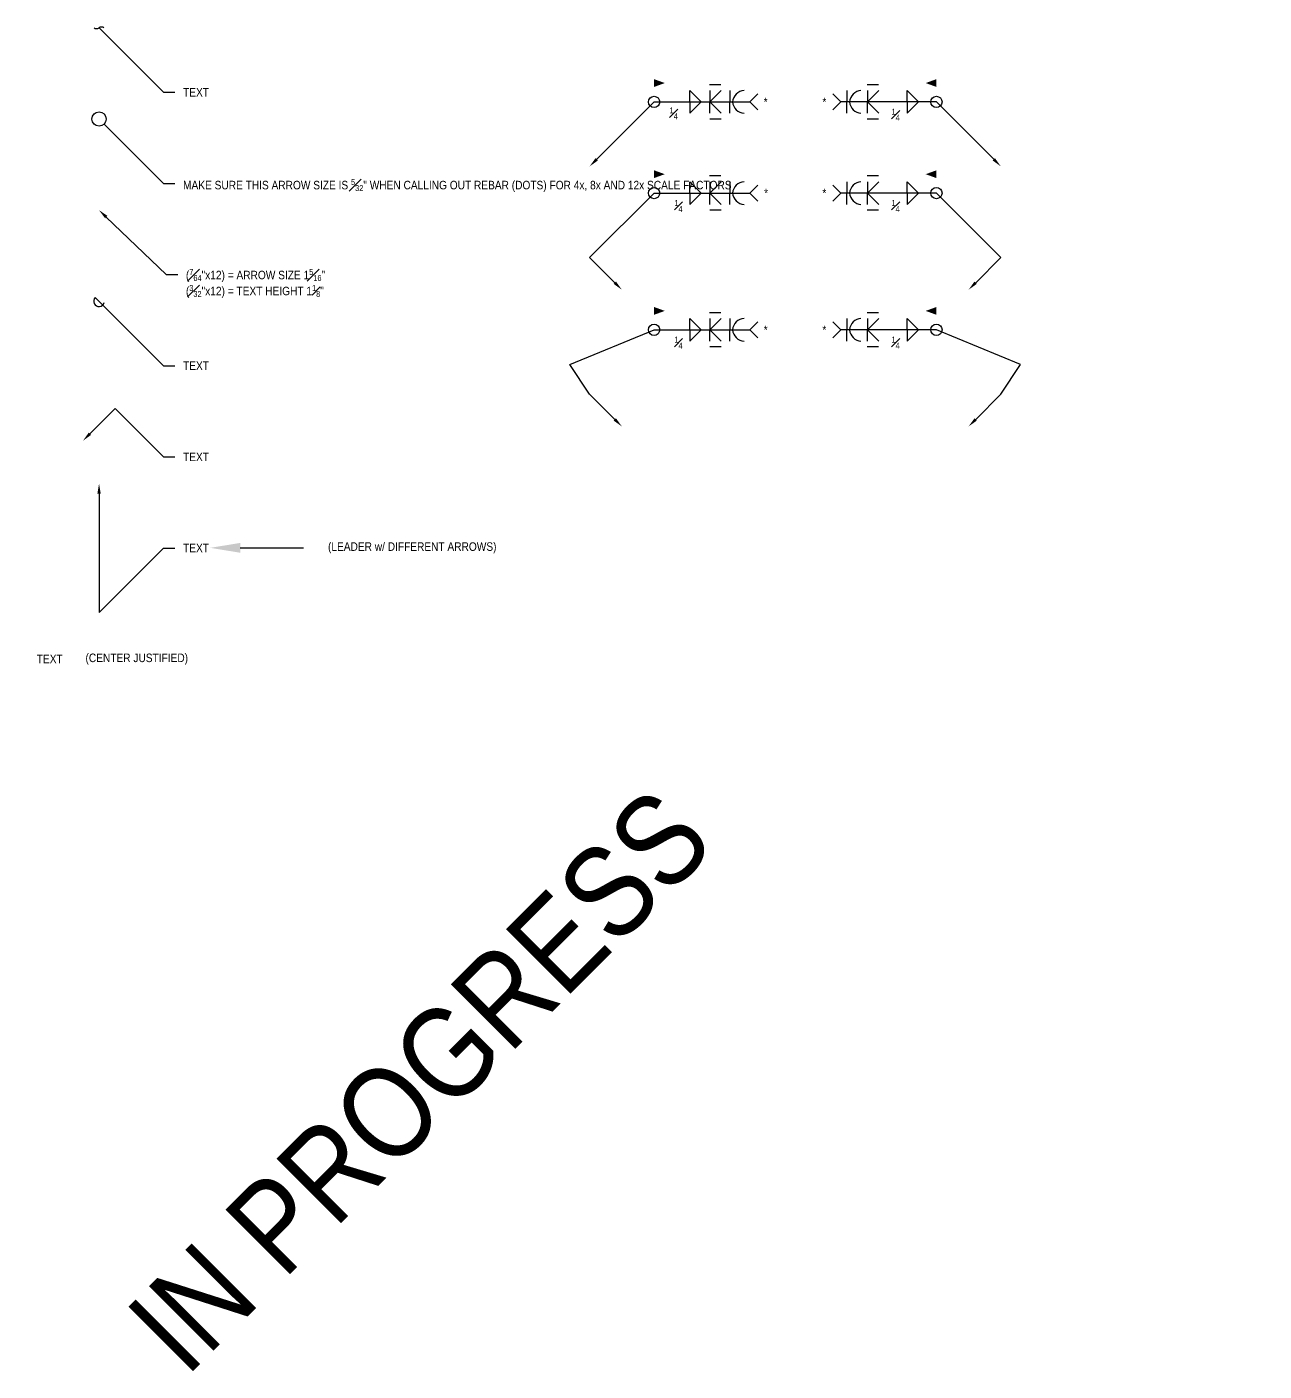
# Model space of a CAD drawing. Header units: inches. Extents: x -2661 to 42767, y -1222 to 9099.
# Drawn here: x 14965.5 to 15019.9, y 1636.7 to 1695.7 of the extents above; entities that cross this region are included whole.
import ezdxf
from ezdxf import colors
from ezdxf.entities.mleader import LeaderData, LeaderLine
from ezdxf.math import Vec2, Vec3

# ---------------------------------------------------------------- set-up
doc = ezdxf.new("R2010")
doc.units = ezdxf.units.IN
doc.header["$LTSCALE"] = 12
doc.header["$MEASUREMENT"] = 0
doc.layers.get('0').update_dxf_attribs({"linetype": 'CONTINUOUS'})
for name, color, linetype in [('S-ANNO-NOTE', 4, 'CONTINUOUS'), ('S-ANNO-NOTE-EXIST', 251, 'CONTINUOUS'), ('S-ROOM-NAME', 251, 'CONTINUOUS')]:
    doc.layers.add(name, color=color, linetype=linetype)
doc.styles.add('Arial', font='arial.ttf', dxfattribs={"width": 0.85})

# ---------------------------------------------------------------- blocks, each defined once
blk = doc.blocks.new('_Integral')
at = {"color": 0, "linetype": 'ByBlock', "lineweight": -2}
for centre, start, end in [((0.44, -0.09), 102, 168), ((-0.44, 0.09), 282, 348)]:
    blk.add_arc(centre, 0.454, start, end, dxfattribs=at)
blk = doc.blocks.new('_DotBlank')
at = {"color": 0, "lineweight": -2}
blk.add_line((-0.5, 0), (-1, 0), dxfattribs=at)
blk.add_circle((0, 0), 0.5, dxfattribs=at)
blk = doc.blocks.new('ARROW-LOOP')
at = {"color": 0}
blk.add_lwpolyline([(-1.81, 0), (0.54, 0, 1.317177), (-0.46, -0.28)], format="xyb", dxfattribs=at)
blk = doc.blocks.new('_ClosedBlank')
at = {"color": 0, "linetype": 'ByBlock', "lineweight": -2}
for p, q in [((-1, 0.17), (0, 0)), ((-1, 0.17), (-1, -0.17)), ((0, 0), (-1, -0.17))]:
    blk.add_line(p, q, dxfattribs=at)

msp = doc.modelspace()

# ---------------------------------------------------------------- linework, layer by layer
at = {"layer": 'S-ANNO-NOTE'}
for p, q in [((14996.0137, 1693.20404), (14995.5137, 1693.20404)), ((14996.40187, 1692.95404), (14996.40187, 1692.45404)), ((15001.53693, 1692.95404), (15001.53693, 1692.45404)), ((15002.92934, 1693.20404), (15002.42934, 1693.20404)), ((14996.40187, 1691.95404), (14996.40187, 1692.45404)), ((15001.53693, 1691.95404), (15001.53693, 1692.45404)), ((14996.02739, 1691.70404), (14995.52739, 1691.70404)), ((15002.92934, 1691.70404), (15002.42934, 1691.70404)), ((14996.0137, 1689.20404), (14995.5137, 1689.20404)), ((15002.92934, 1689.20404), (15002.42934, 1689.20404)), ((14996.40187, 1688.95404), (14996.40187, 1688.45404)), ((15001.53693, 1688.95404), (15001.53693, 1688.45404)), ((14996.40187, 1687.95404), (14996.40187, 1688.45404)), ((15001.53693, 1687.95404), (15001.53693, 1688.45404)), ((14996.02739, 1687.70404), (14995.52739, 1687.70404)), ((15002.92934, 1687.70404), (15002.42934, 1687.70404)), ((14996.0137, 1683.20404), (14995.5137, 1683.20404)), ((14996.40187, 1682.95404), (14996.40187, 1682.45404)), ((15001.53693, 1682.95404), (15001.53693, 1682.45404)), ((15002.92934, 1683.20404), (15002.42934, 1683.20404)), ((14996.40187, 1681.95404), (14996.40187, 1682.45404)), ((15001.53693, 1681.95404), (15001.53693, 1682.45404)), ((14996.02739, 1681.70404), (14995.52739, 1681.70404)), ((15002.92934, 1681.70404), (15002.42934, 1681.70404))]:
    msp.add_line(p, q, dxfattribs=at)
for points in [[(14993.07787, 1692.45404, 0, 0, 0), (14993.07787, 1693.28303, 0.34202, 0, 0), (14993.54771, 1693.28303, 0, 0, 0)], [(15005.47289, 1692.45404, 0, 0, 0), (15005.47289, 1693.28303, 0.34202, 0, 0), (15005.00304, 1693.28303, 0, 0, 0)], [(14993.07787, 1688.45404, 0, 0, 0), (14993.07787, 1689.28303, 0.34202, 0, 0), (14993.54771, 1689.28303, 0, 0, 0)], [(15005.47289, 1688.45404, 0, 0, 0), (15005.47289, 1689.28303, 0.34202, 0, 0), (15005.00304, 1689.28303, 0, 0, 0)], [(14993.07787, 1682.45404, 0, 0, 0), (14993.07787, 1683.28303, 0.34202, 0, 0), (14993.54771, 1683.28303, 0, 0, 0)], [(15005.47289, 1682.45404, 0, 0, 0), (15005.47289, 1683.28303, 0.34202, 0, 0), (15005.00304, 1683.28303, 0, 0, 0)]]:
    msp.add_lwpolyline(points, format="xyseb", dxfattribs=at)
for points in [[(14994.65291, 1692.45404), (14994.65291, 1692.95404), (14995.15291, 1692.45404)], [(14995.52739, 1692.95404), (14995.52739, 1692.45404), (14996.02739, 1692.95404)], [(14997.62893, 1692.10049), (14997.27538, 1692.45404), (14997.62893, 1692.80759)], [(15000.92182, 1692.10049), (15001.27538, 1692.45404), (15000.92182, 1692.80759)], [(15002.44303, 1692.95404), (15002.44303, 1692.45404), (15002.94303, 1692.95404)], [(15004.18297, 1692.45404), (15004.18297, 1692.95404), (15004.68297, 1692.45404)], [(14994.65291, 1692.45404), (14994.65291, 1691.95404), (14995.15291, 1692.45404)], [(14995.52739, 1691.95404), (14995.52739, 1692.45404), (14996.02739, 1691.95404)], [(15002.44303, 1691.95404), (15002.44303, 1692.45404), (15002.94303, 1691.95404)], [(15004.18297, 1692.45404), (15004.18297, 1691.95404), (15004.68297, 1692.45404)], [(14994.65291, 1688.45404), (14994.65291, 1688.95404), (14995.15291, 1688.45404)], [(14995.52739, 1688.95404), (14995.52739, 1688.45404), (14996.02739, 1688.95404)], [(14997.62893, 1688.10049), (14997.27538, 1688.45404), (14997.62893, 1688.80759)], [(15000.92182, 1688.10049), (15001.27538, 1688.45404), (15000.92182, 1688.80759)], [(15002.44303, 1688.95404), (15002.44303, 1688.45404), (15002.94303, 1688.95404)], [(15004.18297, 1688.45404), (15004.18297, 1688.95404), (15004.68297, 1688.45404)], [(14994.65291, 1688.45404), (14994.65291, 1687.95404), (14995.15291, 1688.45404)], [(14995.52739, 1687.95404), (14995.52739, 1688.45404), (14996.02739, 1687.95404)], [(15002.44303, 1687.95404), (15002.44303, 1688.45404), (15002.94303, 1687.95404)], [(15004.18297, 1688.45404), (15004.18297, 1687.95404), (15004.68297, 1688.45404)], [(14994.65291, 1682.45404), (14994.65291, 1682.95404), (14995.15291, 1682.45404)], [(14995.52739, 1682.95404), (14995.52739, 1682.45404), (14996.02739, 1682.95404)], [(14997.62893, 1682.10049), (14997.27538, 1682.45404), (14997.62893, 1682.80759)], [(15000.92182, 1682.10049), (15001.27538, 1682.45404), (15000.92182, 1682.80759)], [(15002.44303, 1682.95404), (15002.44303, 1682.45404), (15002.94303, 1682.95404)], [(15004.18297, 1682.45404), (15004.18297, 1682.95404), (15004.68297, 1682.45404)], [(14994.65291, 1682.45404), (14994.65291, 1681.95404), (14995.15291, 1682.45404)], [(14995.52739, 1681.95404), (14995.52739, 1682.45404), (14996.02739, 1681.95404)], [(15002.44303, 1681.95404), (15002.44303, 1682.45404), (15002.94303, 1681.95404)], [(15004.18297, 1682.45404), (15004.18297, 1681.95404), (15004.68297, 1682.45404)]]:
    msp.add_lwpolyline(points, dxfattribs=at)
for centre in [(14993.07787, 1692.45404), (15005.47289, 1692.45404), (14993.07787, 1688.45404), (15005.47289, 1688.45404), (14993.07787, 1682.45404), (15005.47289, 1682.45404)]:
    msp.add_circle(centre, 0.25, dxfattribs=at)
for centre, start, end in [((14997.06216, 1692.41875), 93.7722975, 176.2277025), ((15002.19722, 1692.41875), 93.7722975, 176.2277025), ((14997.06216, 1692.48933), 183.7722975, 266.2277025), ((15002.19722, 1692.48933), 183.7722975, 266.2277025), ((14997.06216, 1688.41875), 93.7722975, 176.2277025), ((15002.19722, 1688.41875), 93.7722975, 176.2277025), ((14997.06216, 1688.48933), 183.7722975, 266.2277025), ((15002.19722, 1688.48933), 183.7722975, 266.2277025), ((14997.06216, 1682.41875), 93.7722975, 176.2277025), ((15002.19722, 1682.41875), 93.7722975, 176.2277025), ((14997.06216, 1682.48933), 183.7722975, 266.2277025), ((15002.19722, 1682.48933), 183.7722975, 266.2277025)]:
    msp.add_arc(centre, 0.53646, start, end, dxfattribs=at)

# ---------------------------------------------------------------- texts
at = {"layer": 'S-ANNO-NOTE', "char_height": 0.375, "style": 'Arial'}
for s, insert, width, attachment_point in [('\\A1;{\\H0.7x;\\S1#4;}', (14993.75932, 1692.21754), 0.6967762, 1), ('*', (14997.89285, 1692.45404), 4.2212903, 4), ('*', (15000.64062, 1692.45404), 4.8505387, 6), ('\\A1;{\\H0.7x;\\S1#4;}', (15003.86284, 1692.15416), 1.2190236, 3), ('*', (14997.91014, 1688.45404), 4.8505387, 4), ('*', (15000.64062, 1688.45404), 4.8505387, 6), ('\\A1;{\\H0.7x;\\S1#4;}', (14994.33278, 1688.15416), 1.2190236, 3), ('\\A1;{\\H0.7x;\\S1#4;}', (15003.86284, 1688.15416), 1.2190236, 3), ('*', (14997.89285, 1682.45404), 4.2212903, 4), ('*', (15000.64062, 1682.45404), 4.8505387, 6), ('\\A1;{\\H0.7x;\\S1#4;}', (14994.33278, 1682.15416), 1.2190236, 3), ('\\A1;{\\H0.7x;\\S1#4;}', (15003.86284, 1682.15416), 1.2190236, 3), ('TEXT', (14966.5495, 1668.00818), 2.9724288, 5)]:
    msp.add_mtext(s, dxfattribs=dict(at, insert=insert, width=width, attachment_point=attachment_point))
at = {"layer": 'S-ANNO-NOTE', "color": 191, "insert": (14968.11874, 1667.99925), "char_height": 0.375, "width": 5.2403819, "attachment_point": 4, "style": 'Arial'}
msp.add_mtext('(CENTER JUSTIFIED)', dxfattribs=at)
at = {"layer": 'S-ROOM-NAME', "ltscale": 0.25, "insert": (14982.79527, 1649.49691), "char_height": 4, "width": 43.0667056, "attachment_point": 5, "rotation": 45, "style": 'Arial'}
msp.add_mtext('{\\fArial|b0|i0|c0|p34;IN PROGRESS}', dxfattribs=at)

# ---------------------------------------------------------------- leaders
at = {"layer": 'S-ANNO-NOTE'}
ml = msp.add_multileader_mtext('Standard', dxfattribs=at)
ml.set_content('TEXT', color=4, style='Arial')
ml.set_leader_properties(color=2)
ml.set_arrow_properties(name='INTEGRAL')
ml.build(insert=Vec2(0, 0))
ml.multileader.update_dxf_attribs({"dogleg_length": 0.36, "arrow_head_size": 0.4375, "scale": 4})
ctx = ml.context
ctx.base_point, ctx.scale, ctx.char_height, ctx.arrow_head_size, ctx.landing_gap_size, ctx.plane_origin = Vec3(14972.04184, 1692.87612), 4, 0.375, 0.4375, 0.36, Vec3(14927.83505, 1991.21094)
notes = []
notes.append((ctx, [(0, (1, 1, 0), (14971.54184, 1692.87612), (1, 0), 0.5, [(0, [(14968.71341, 1695.70455)], 0, [])])]))
ctx.mtext.insert, ctx.mtext.width, ctx.mtext.flow_direction = Vec3(14972.40184, 1693.06362), 8, 5
ml = msp.add_multileader_mtext('Standard', dxfattribs=at)
ml.set_content('', color=4, style='Arial')
ml.set_leader_properties(color=2)
ml.build(insert=Vec2(0, 0))
ml.multileader.update_dxf_attribs({"dogleg_length": 1.21451, "arrow_head_size": 0.4375, "scale": 4})
ctx = ml.context
ctx.base_point, ctx.scale, ctx.char_height, ctx.arrow_head_size, ctx.landing_gap_size, ctx.plane_origin = Vec3(14997.27538, 1692.45404), 4, 0.375, 0.4375, 0.36, Vec3(14986.04727, 1685.42344)
notes.append((ctx, [(0, (1, 1, 0), (14993.07787, 1692.45404), (1, 0), 4.19751, [(0, [(14990.24944, 1689.62561)], 0, [])])]))
ctx.mtext.insert, ctx.mtext.flow_direction = Vec3(14997.63538, 1692.64154), 5
ml = msp.add_multileader_mtext('Standard', dxfattribs=at)
ml.set_content('', color=4, style='Arial')
ml.set_leader_properties(color=2)
ml.build(insert=Vec2(0, 0))
ml.multileader.update_dxf_attribs({"dogleg_length": 1.21451, "arrow_head_size": 0.4375, "scale": 4})
ctx = ml.context
ctx.base_point, ctx.scale, ctx.char_height, ctx.arrow_head_size, ctx.landing_gap_size, ctx.plane_origin = Vec3(15000.55538, 1692.45404), 4, 0.375, 0.4375, 0.36, Vec3(15011.84349, 1685.42344)
ctx.text_align_type = 2
notes.append((ctx, [(0, (1, 1, 0), (15005.47289, 1692.45404), (-1, 0), 4.19751, [(0, [(15008.30131, 1689.62561)], 0, [])])]))
ctx.mtext.insert, ctx.mtext.alignment, ctx.mtext.flow_direction = Vec3(15000.91538, 1692.64154), 3, 5
ml = msp.add_multileader_mtext('Standard', dxfattribs=at)
ml.set_content('\\A1;{\\C4;MAKE SURE THIS ARROW SIZE IS \\H0.7x;\\S5#32;\\H1.4286x;" WHEN CALLING OUT REBAR (DOTS) FOR 4x, 8x AND 12x SCALE FACTORS}', color=4, style='Arial')
ml.set_leader_properties(color=2)
ml.set_arrow_properties(name='DOTBLANK')
ml.build(insert=Vec2(0, 0))
ml.multileader.update_dxf_attribs({"dogleg_length": 0.36, "arrow_head_size": 0.625, "scale": 4})
ctx = ml.context
ctx.base_point, ctx.scale, ctx.char_height, ctx.arrow_head_size, ctx.landing_gap_size, ctx.plane_origin = Vec3(14972.04184, 1688.87612), 4, 0.375, 0.625, 0.36, Vec3(14927.83505, 1987.21094)
notes.append((ctx, [(0, (1, 1, 0), (14971.54184, 1688.87612), (1, 0), 0.5, [(0, [(14968.71341, 1691.70455)], 0, [])])]))
ctx.mtext.insert, ctx.mtext.width, ctx.mtext.defined_height, ctx.mtext.flow_direction = Vec3(14972.40184, 1689.06682), 8, 1.25809, 5
ml = msp.add_multileader_mtext('Standard', dxfattribs=at)
ml.set_content('', color=4, style='Arial')
ml.set_leader_properties(color=2)
ml.build(insert=Vec2(0, 0))
ml.multileader.update_dxf_attribs({"dogleg_length": 1.21451, "arrow_head_size": 0.4375, "scale": 4})
ctx = ml.context
ctx.base_point, ctx.scale, ctx.char_height, ctx.arrow_head_size, ctx.landing_gap_size, ctx.plane_origin = Vec3(14997.27538, 1688.45404), 4, 0.375, 0.4375, 0.36, Vec3(14986.04727, 1681.42344)
notes.append((ctx, [(0, (1, 1, 0), (14993.07787, 1688.45404), (1, 0), 4.19751, [(0, [(14991.66365, 1684.2114), (14990.24944, 1685.62561)], 0, [])])]))
ctx.mtext.insert, ctx.mtext.flow_direction = Vec3(14997.63538, 1688.64154), 5
ml = msp.add_multileader_mtext('Standard', dxfattribs=at)
ml.set_content('', color=4, style='Arial')
ml.set_leader_properties(color=2)
ml.build(insert=Vec2(0, 0))
ml.multileader.update_dxf_attribs({"dogleg_length": 1.21451, "arrow_head_size": 0.4375, "scale": 4})
ctx = ml.context
ctx.base_point, ctx.scale, ctx.char_height, ctx.arrow_head_size, ctx.landing_gap_size, ctx.plane_origin = Vec3(15000.55538, 1688.45404), 4, 0.375, 0.4375, 0.36, Vec3(15011.84349, 1681.42344)
ctx.text_align_type = 2
notes.append((ctx, [(0, (1, 1, 0), (15005.47289, 1688.45404), (-1, 0), 4.19751, [(0, [(15006.8871, 1684.2114), (15008.30131, 1685.62561)], 0, [])])]))
ctx.mtext.insert, ctx.mtext.alignment, ctx.mtext.flow_direction = Vec3(15000.91538, 1688.64154), 3, 5
ml = msp.add_multileader_mtext('Standard', dxfattribs=at)
ml.set_content('\\A1;{\\C4;(\\H0.7x;\\S7#64;\\H1.4286x;"x12) = ARROW SIZE 1\\H0.7x;\\S5#16;\\H1.4286x;"\\P(\\H0.7x;\\S3#32;\\H1.4286x;"x12) = TEXT HEIGHT 1\\H0.7x;\\S1#8;\\H1.4286x;"}', color=4, style='Arial')
ml.set_leader_properties(color=2)
ml.build(insert=Vec2(0, 0))
ml.multileader.update_dxf_attribs({"dogleg_length": 0.36, "arrow_head_size": 0.4375, "scale": 4})
ctx = ml.context
ctx.base_point, ctx.scale, ctx.char_height, ctx.arrow_head_size, ctx.landing_gap_size, ctx.plane_origin = Vec3(14972.16625, 1684.87612), 4, 0.375, 0.4375, 0.36, Vec3(14927.95946, 1983.21094)
notes.append((ctx, [(0, (1, 1, 0), (14971.66625, 1684.87612), (1, 0), 0.5, [(0, [(14968.71341, 1687.70455)], 0, [])])]))
ctx.mtext.insert, ctx.mtext.width, ctx.mtext.flow_direction = Vec3(14972.52625, 1685.11875), 8, 5
ml = msp.add_multileader_mtext('Standard', dxfattribs=at)
ml.set_content('TEXT', color=4, style='Arial')
ml.set_leader_properties(color=2)
ml.set_arrow_properties(name='ARROW-LOOP')
ml.build(insert=Vec2(0, 0))
ml.multileader.update_dxf_attribs({"dogleg_length": 0.36, "arrow_head_size": 0.4375, "scale": 4})
ctx = ml.context
ctx.base_point, ctx.scale, ctx.char_height, ctx.arrow_head_size, ctx.landing_gap_size, ctx.plane_origin = Vec3(14972.04184, 1680.87612), 4, 0.375, 0.4375, 0.36, Vec3(14927.83505, 1979.21094)
notes.append((ctx, [(0, (1, 1, 0), (14971.54184, 1680.87612), (1, 0), 0.5, [(0, [(14968.71341, 1683.70455)], 0, [])])]))
ctx.mtext.insert, ctx.mtext.width, ctx.mtext.flow_direction = Vec3(14972.40184, 1681.06362), 8, 5
ml = msp.add_multileader_mtext('Standard', dxfattribs=at)
ml.set_content('', color=4, style='Arial')
ml.set_leader_properties(color=2)
ml.build(insert=Vec2(0, 0))
ml.multileader.update_dxf_attribs({"dogleg_length": 1.21451, "arrow_head_size": 0.4375, "scale": 4})
ctx = ml.context
ctx.base_point, ctx.scale, ctx.char_height, ctx.arrow_head_size, ctx.landing_gap_size, ctx.plane_origin = Vec3(14997.27538, 1682.45404), 4, 0.375, 0.4375, 0.36, Vec3(14986.04727, 1675.42344)
notes.append((ctx, [(0, (1, 1, 0), (14993.07787, 1682.45404), (1, 0), 4.19751, [(1, [(14991.66365, 1678.2114), (14990.24944, 1679.62561), (14989.38235, 1680.92331)], 0, [])])]))
ctx.mtext.insert, ctx.mtext.flow_direction = Vec3(14997.63538, 1682.64154), 5
ml = msp.add_multileader_mtext('Standard', dxfattribs=at)
ml.set_content('', color=4, style='Arial')
ml.set_leader_properties(color=2)
ml.build(insert=Vec2(0, 0))
ml.multileader.update_dxf_attribs({"dogleg_length": 1.21451, "arrow_head_size": 0.4375, "scale": 4})
ctx = ml.context
ctx.base_point, ctx.scale, ctx.char_height, ctx.arrow_head_size, ctx.landing_gap_size, ctx.plane_origin = Vec3(15000.55538, 1682.45404), 4, 0.375, 0.4375, 0.36, Vec3(15011.84349, 1675.42344)
ctx.text_align_type = 2
notes.append((ctx, [(0, (1, 1, 0), (15005.47289, 1682.45404), (-1, 0), 4.19751, [(1, [(15006.8871, 1678.2114), (15008.30131, 1679.62561), (15009.16841, 1680.92331)], 0, [])])]))
ctx.mtext.insert, ctx.mtext.alignment, ctx.mtext.flow_direction = Vec3(15000.91538, 1682.64154), 3, 5
ml = msp.add_multileader_mtext('Standard', dxfattribs=at)
ml.set_content('TEXT', color=4, style='Arial')
ml.set_leader_properties(color=2)
ml.build(insert=Vec2(0, 0))
ml.multileader.update_dxf_attribs({"dogleg_length": 21.88349, "arrow_head_size": 0.4375, "scale": 4})
ctx = ml.context
ctx.base_point, ctx.scale, ctx.char_height, ctx.arrow_head_size, ctx.landing_gap_size, ctx.plane_origin = Vec3(14972.04184, 1676.87612), 4, 0.375, 0.4375, 0.36, Vec3(14917.02643, 2116.93717)
notes.append((ctx, [(0, (1, 1, 0), (14971.54184, 1676.87612), (1, 0), 0.5, [(0, [(14968.00631, 1677.58323), (14969.42052, 1678.99744)], 0, [])])]))
ctx.mtext.insert, ctx.mtext.width, ctx.mtext.flow_direction = Vec3(14972.40184, 1677.06362), 8, 5
ml = msp.add_multileader_mtext('Standard', dxfattribs=at)
ml.set_content('TEXT', color=4, style='Arial')
ml.set_leader_properties(color=2)
ml.build(insert=Vec2(0, 0))
ml.multileader.update_dxf_attribs({"dogleg_length": 0.36, "arrow_head_size": 0.4375, "scale": 4})
ctx = ml.context
ctx.base_point, ctx.scale, ctx.char_height, ctx.arrow_head_size, ctx.landing_gap_size, ctx.plane_origin = Vec3(14972.04184, 1672.87612), 4, 0.375, 0.4375, 0.36, Vec3(14927.83505, 1971.21094)
notes.append((ctx, [(0, (1, 1, 0), (14971.54184, 1672.87612), (1, 0), 0.5, [(1, [(14968.71341, 1675.70455), (14968.71341, 1670.04769)], 0, [])])]))
ctx.mtext.insert, ctx.mtext.width, ctx.mtext.flow_direction = Vec3(14972.40184, 1673.06362), 8, 5
at = {"layer": 'S-ANNO-NOTE', "color": 191}
ml = msp.add_multileader_mtext('Standard', dxfattribs=at)
ml.set_content('(LEADER w/ DIFFERENT ARROWS)', color=191, style='Arial')
ml.set_leader_properties(color=191)
ml.build(insert=Vec2(0, 0))
ml.multileader.update_dxf_attribs({"text_right_attachment_type": 3, "dogleg_length": 0.36, "arrow_head_size": 1.3125, "scale": 12})
ctx = ml.context
ctx.base_point, ctx.scale, ctx.char_height, ctx.arrow_head_size, ctx.landing_gap_size, ctx.plane_origin = Vec3(14977.68426, 1672.88341), 12, 0.375, 1.3125, 1.08, Vec3(14962.32698, 1771.91949)
ctx.right_attachment = 3
notes.append((ctx, [(0, (1, 1, 0), (14977.18426, 1672.88341), (1, 0), 0.5, [(0, [(14973.5964, 1672.88341)], 0, [])])]))
ctx.mtext.insert, ctx.mtext.width, ctx.mtext.defined_height, ctx.mtext.flow_direction = Vec3(14978.76426, 1673.12604), 9.990418, 1.52714, 5
at = {"layer": 'S-ANNO-NOTE-EXIST'}
ml = msp.add_multileader_mtext('Standard', dxfattribs=at)
ml.set_content('{\\C256;TEXT}', color=4, style='Arial')
ml.set_leader_properties(color=256)
ml.set_arrow_properties(name='INTEGRAL')
ml.build(insert=Vec2(0, 0))
ml.multileader.update_dxf_attribs({"dogleg_length": 0.36, "arrow_head_size": 0.4375, "scale": 4})
ctx = ml.context
ctx.base_point, ctx.scale, ctx.char_height, ctx.arrow_head_size, ctx.landing_gap_size, ctx.plane_origin = Vec3(14941.57125, 1692.87612), 4, 0.375, 0.4375, 0.36, Vec3(14895.98887, 1991.21094)
notes.append((ctx, [(0, (1, 1, 0), (14941.07125, 1692.87612), (1, 0), 0.5, [(0, [(14938.24282, 1695.70455)], 0, [])])]))
ctx.mtext.insert, ctx.mtext.width, ctx.mtext.flow_direction = Vec3(14941.93125, 1693.06362), 8, 5
ml = msp.add_multileader_mtext('Standard', dxfattribs=at)
ml.set_content('{\\C256;TEXT}', color=4, style='Arial')
ml.set_leader_properties(color=256)
ml.set_arrow_properties(name='DOTBLANK')
ml.build(insert=Vec2(0, 0))
ml.multileader.update_dxf_attribs({"dogleg_length": 0.36, "arrow_head_size": 0.625, "scale": 4})
ctx = ml.context
ctx.base_point, ctx.scale, ctx.char_height, ctx.arrow_head_size, ctx.landing_gap_size, ctx.plane_origin = Vec3(14941.57125, 1688.87612), 4, 0.375, 0.625, 0.36, Vec3(14895.98887, 1987.21094)
notes.append((ctx, [(0, (1, 1, 0), (14941.07125, 1688.87612), (1, 0), 0.5, [(0, [(14938.24282, 1691.70455)], 0, [])])]))
ctx.mtext.insert, ctx.mtext.width, ctx.mtext.flow_direction = Vec3(14941.93125, 1689.06362), 8, 5
ml = msp.add_multileader_mtext('Standard', dxfattribs=at)
ml.set_content('{\\C256;TEXT}', color=4, style='Arial')
ml.set_leader_properties(color=256)
ml.set_arrow_properties(name='CLOSEDBLANK')
ml.build(insert=Vec2(0, 0))
ml.multileader.update_dxf_attribs({"dogleg_length": 0.36, "arrow_head_size": 0.4375, "scale": 4})
ctx = ml.context
ctx.base_point, ctx.scale, ctx.char_height, ctx.arrow_head_size, ctx.landing_gap_size, ctx.plane_origin = Vec3(14941.57125, 1684.87612), 4, 0.375, 0.4375, 0.36, Vec3(14895.98887, 1983.21094)
notes.append((ctx, [(0, (1, 1, 0), (14941.07125, 1684.87612), (1, 0), 0.5, [(0, [(14938.24282, 1687.70455)], 0, [])])]))
ctx.mtext.insert, ctx.mtext.width, ctx.mtext.flow_direction = Vec3(14941.93125, 1685.06362), 8, 5
ml = msp.add_multileader_mtext('Standard', dxfattribs=at)
ml.set_content('{\\C256;TEXT}', color=4, style='Arial')
ml.set_leader_properties(color=256)
ml.set_arrow_properties(name='ARROW-LOOP')
ml.build(insert=Vec2(0, 0))
ml.multileader.update_dxf_attribs({"dogleg_length": 0.36, "arrow_head_size": 0.4375, "scale": 4})
ctx = ml.context
ctx.base_point, ctx.scale, ctx.char_height, ctx.arrow_head_size, ctx.landing_gap_size, ctx.plane_origin = Vec3(14941.57125, 1680.87612), 4, 0.375, 0.4375, 0.36, Vec3(14895.98887, 1979.21094)
notes.append((ctx, [(0, (1, 1, 0), (14941.07125, 1680.87612), (1, 0), 0.5, [(0, [(14938.24282, 1683.70455)], 0, [])])]))
ctx.mtext.insert, ctx.mtext.width, ctx.mtext.flow_direction = Vec3(14941.93125, 1681.06362), 8, 5
for ctx, leaders in notes:
    for number, flags, end, landing, length, lines in leaders:
        leader = LeaderData()
        leader.index, (leader.has_last_leader_line, leader.has_dogleg_vector, leader.attachment_direction) = number, flags
        leader.last_leader_point, leader.dogleg_vector, leader.dogleg_length = Vec3(end), Vec3(landing), length
        for number, points, colour, breaks in lines:
            line = LeaderLine()
            line.index, line.vertices, line.color, line.breaks = number, Vec3.list(points), colors.encode_raw_color(colour), breaks
            leader.lines.append(line)
        ctx.leaders.append(leader)

doc.saveas('drawing.dxf')
